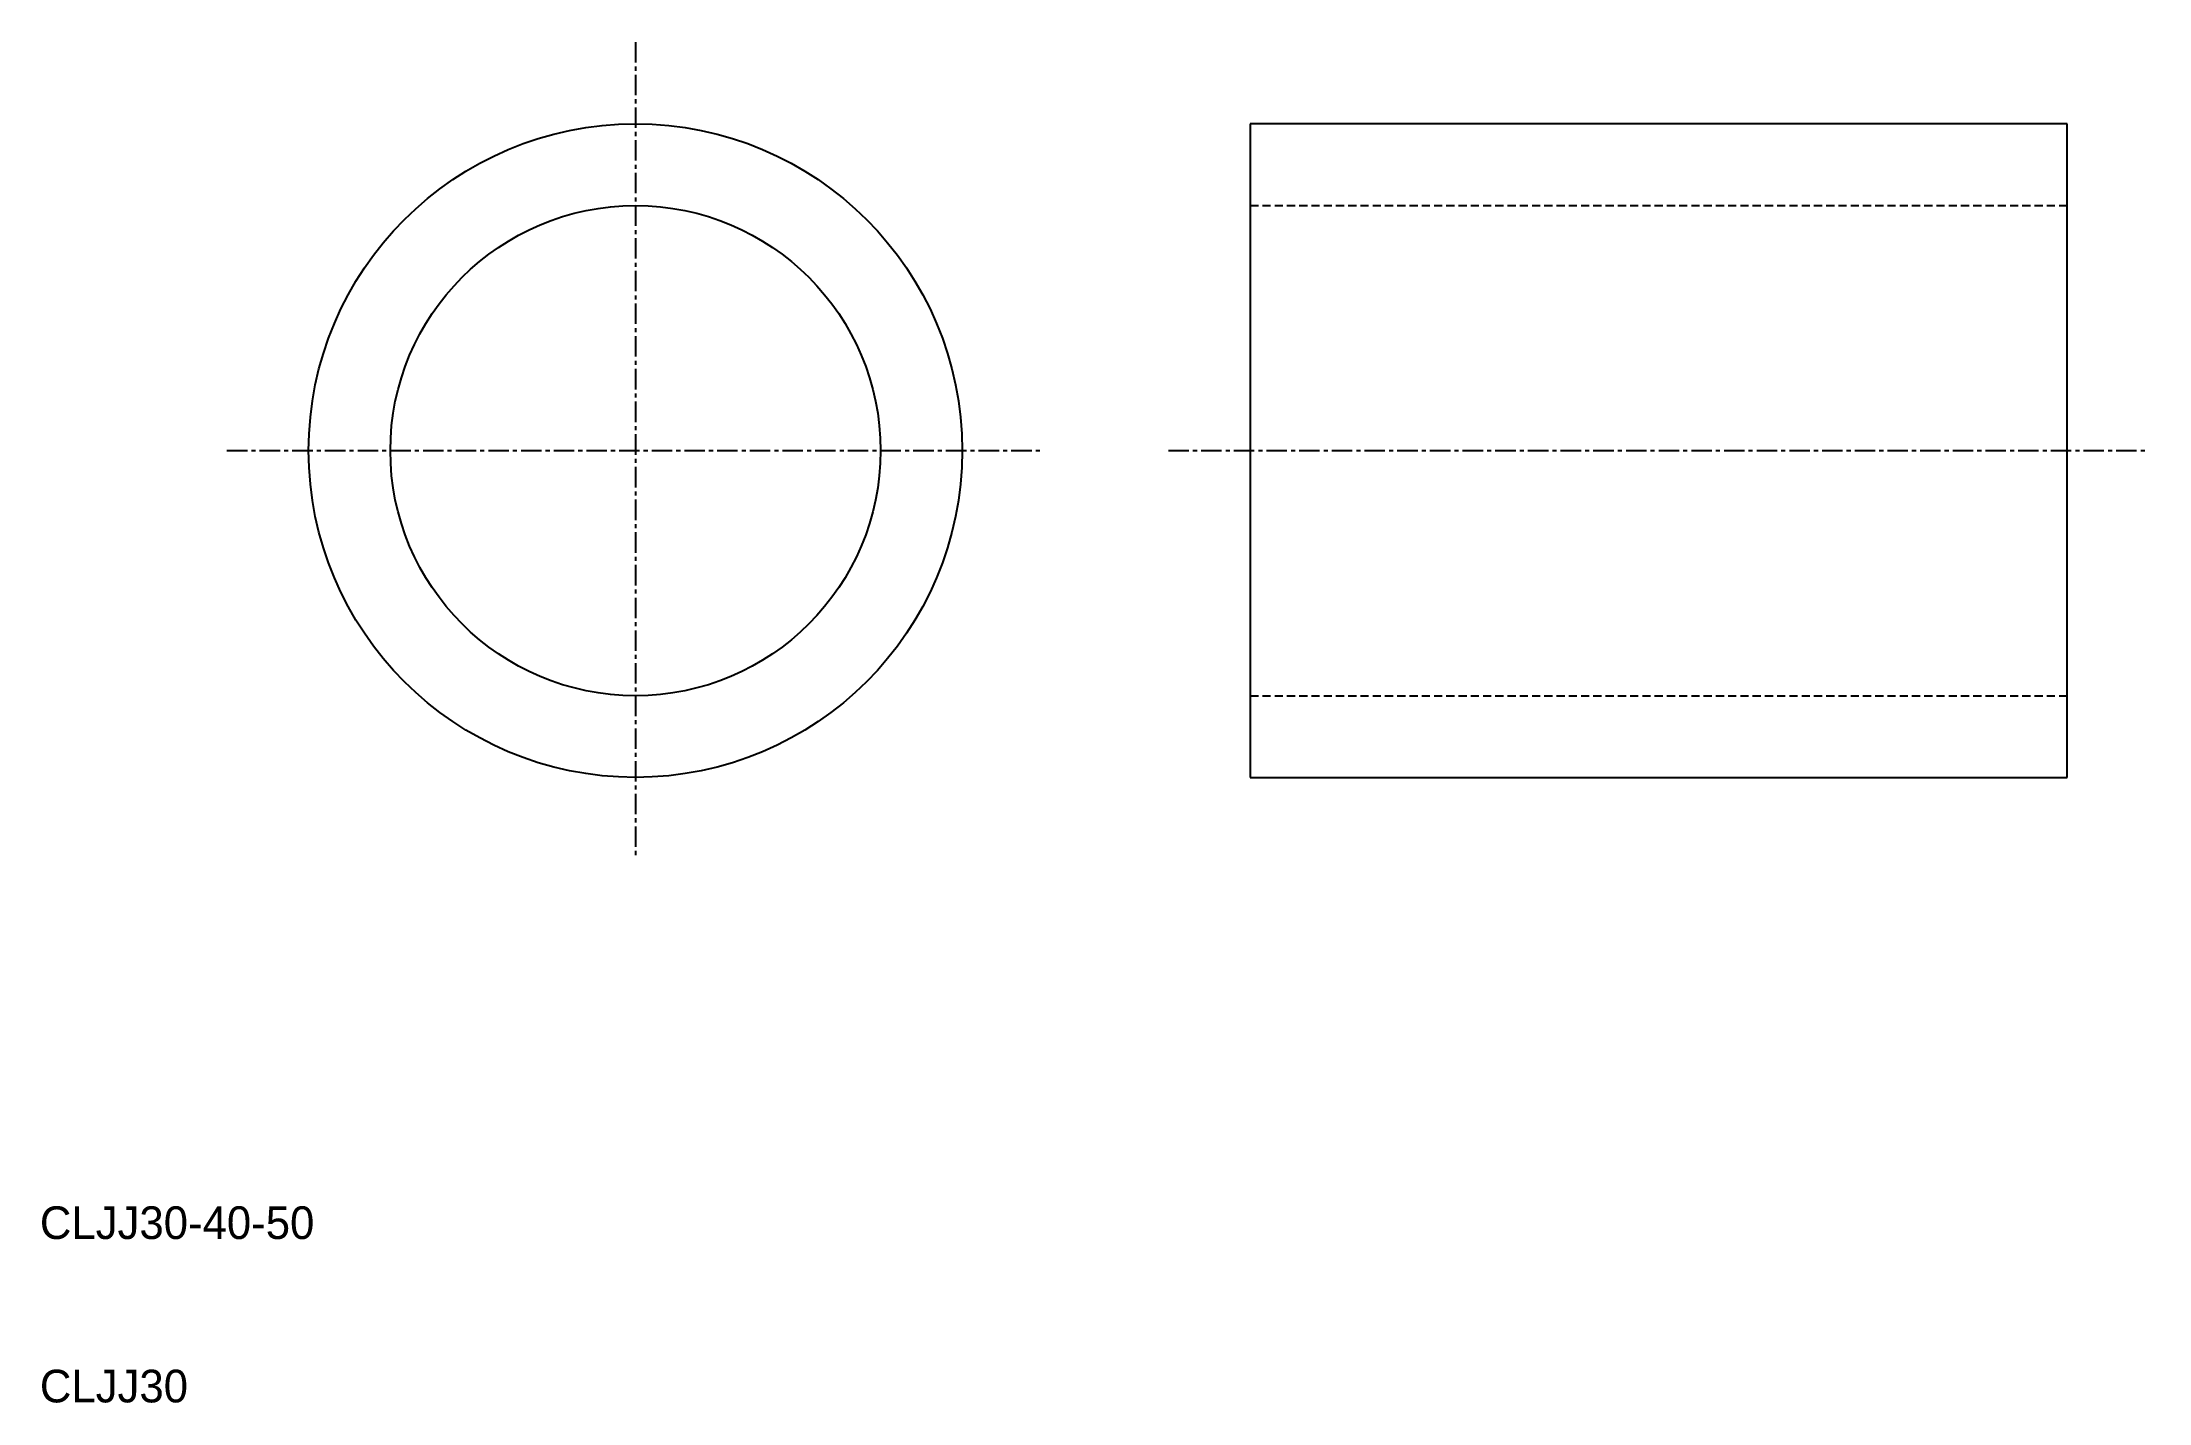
# Model space of a CAD drawing. Extents: x 20 to 149, y 20 to 103.
import ezdxf

# ---------------------------------------------------------------- set-up
doc = ezdxf.new("R2010")
doc.units = 0
doc.linetypes.add('CENTER', pattern=[2, 1.25, -0.25, 0.25, -0.25])
doc.linetypes.add('DASHED', pattern=[0.75, 0.5, -0.25])
doc.layers.get('0').update_dxf_attribs({"linetype": 'CONTINUOUS'})
doc.layers.add('CENTER', color=1, linetype='CENTER')

msp = doc.modelspace()

# ---------------------------------------------------------------- linework, layer by layer
at = {"color": 7, "linetype": 'CONTINUOUS'}
for p, q in [((93.65, 98.25), (93.65, 58.25)), ((143.65, 98.25), (93.65, 98.25)), ((143.65, 58.25), (143.65, 98.25)), ((93.65, 58.25), (143.65, 58.25))]:
    msp.add_line(p, q, dxfattribs=at)
at = {"color": 3, "linetype": 'DASHED'}
for p, q in [((93.65, 93.25), (143.65, 93.25)), ((93.65, 63.25), (143.65, 63.25))]:
    msp.add_line(p, q, dxfattribs=at)
at = {"color": 7, "linetype": 'CONTINUOUS'}
for radius in [20, 15]:
    msp.add_circle((56.03, 78.25), radius, dxfattribs=at)
at = {"layer": 'CENTER', "color": 1, "linetype": 'CENTER'}
for p, q in [((56.03, 103.25), (56.03, 53.25)), ((31.03, 78.25), (81.03, 78.25)), ((88.65, 78.25), (148.65, 78.25))]:
    msp.add_line(p, q, dxfattribs=at)

# ---------------------------------------------------------------- texts
at = {"color": 7, "linetype": 'CONTINUOUS'}
for s, p in [('CLJJ30-40-50', (19.58, 30)), ('CLJJ30', (19.58, 20))]:
    msp.add_text(s, height=2, dxfattribs=at).set_placement(p)

doc.saveas('drawing.dxf')
